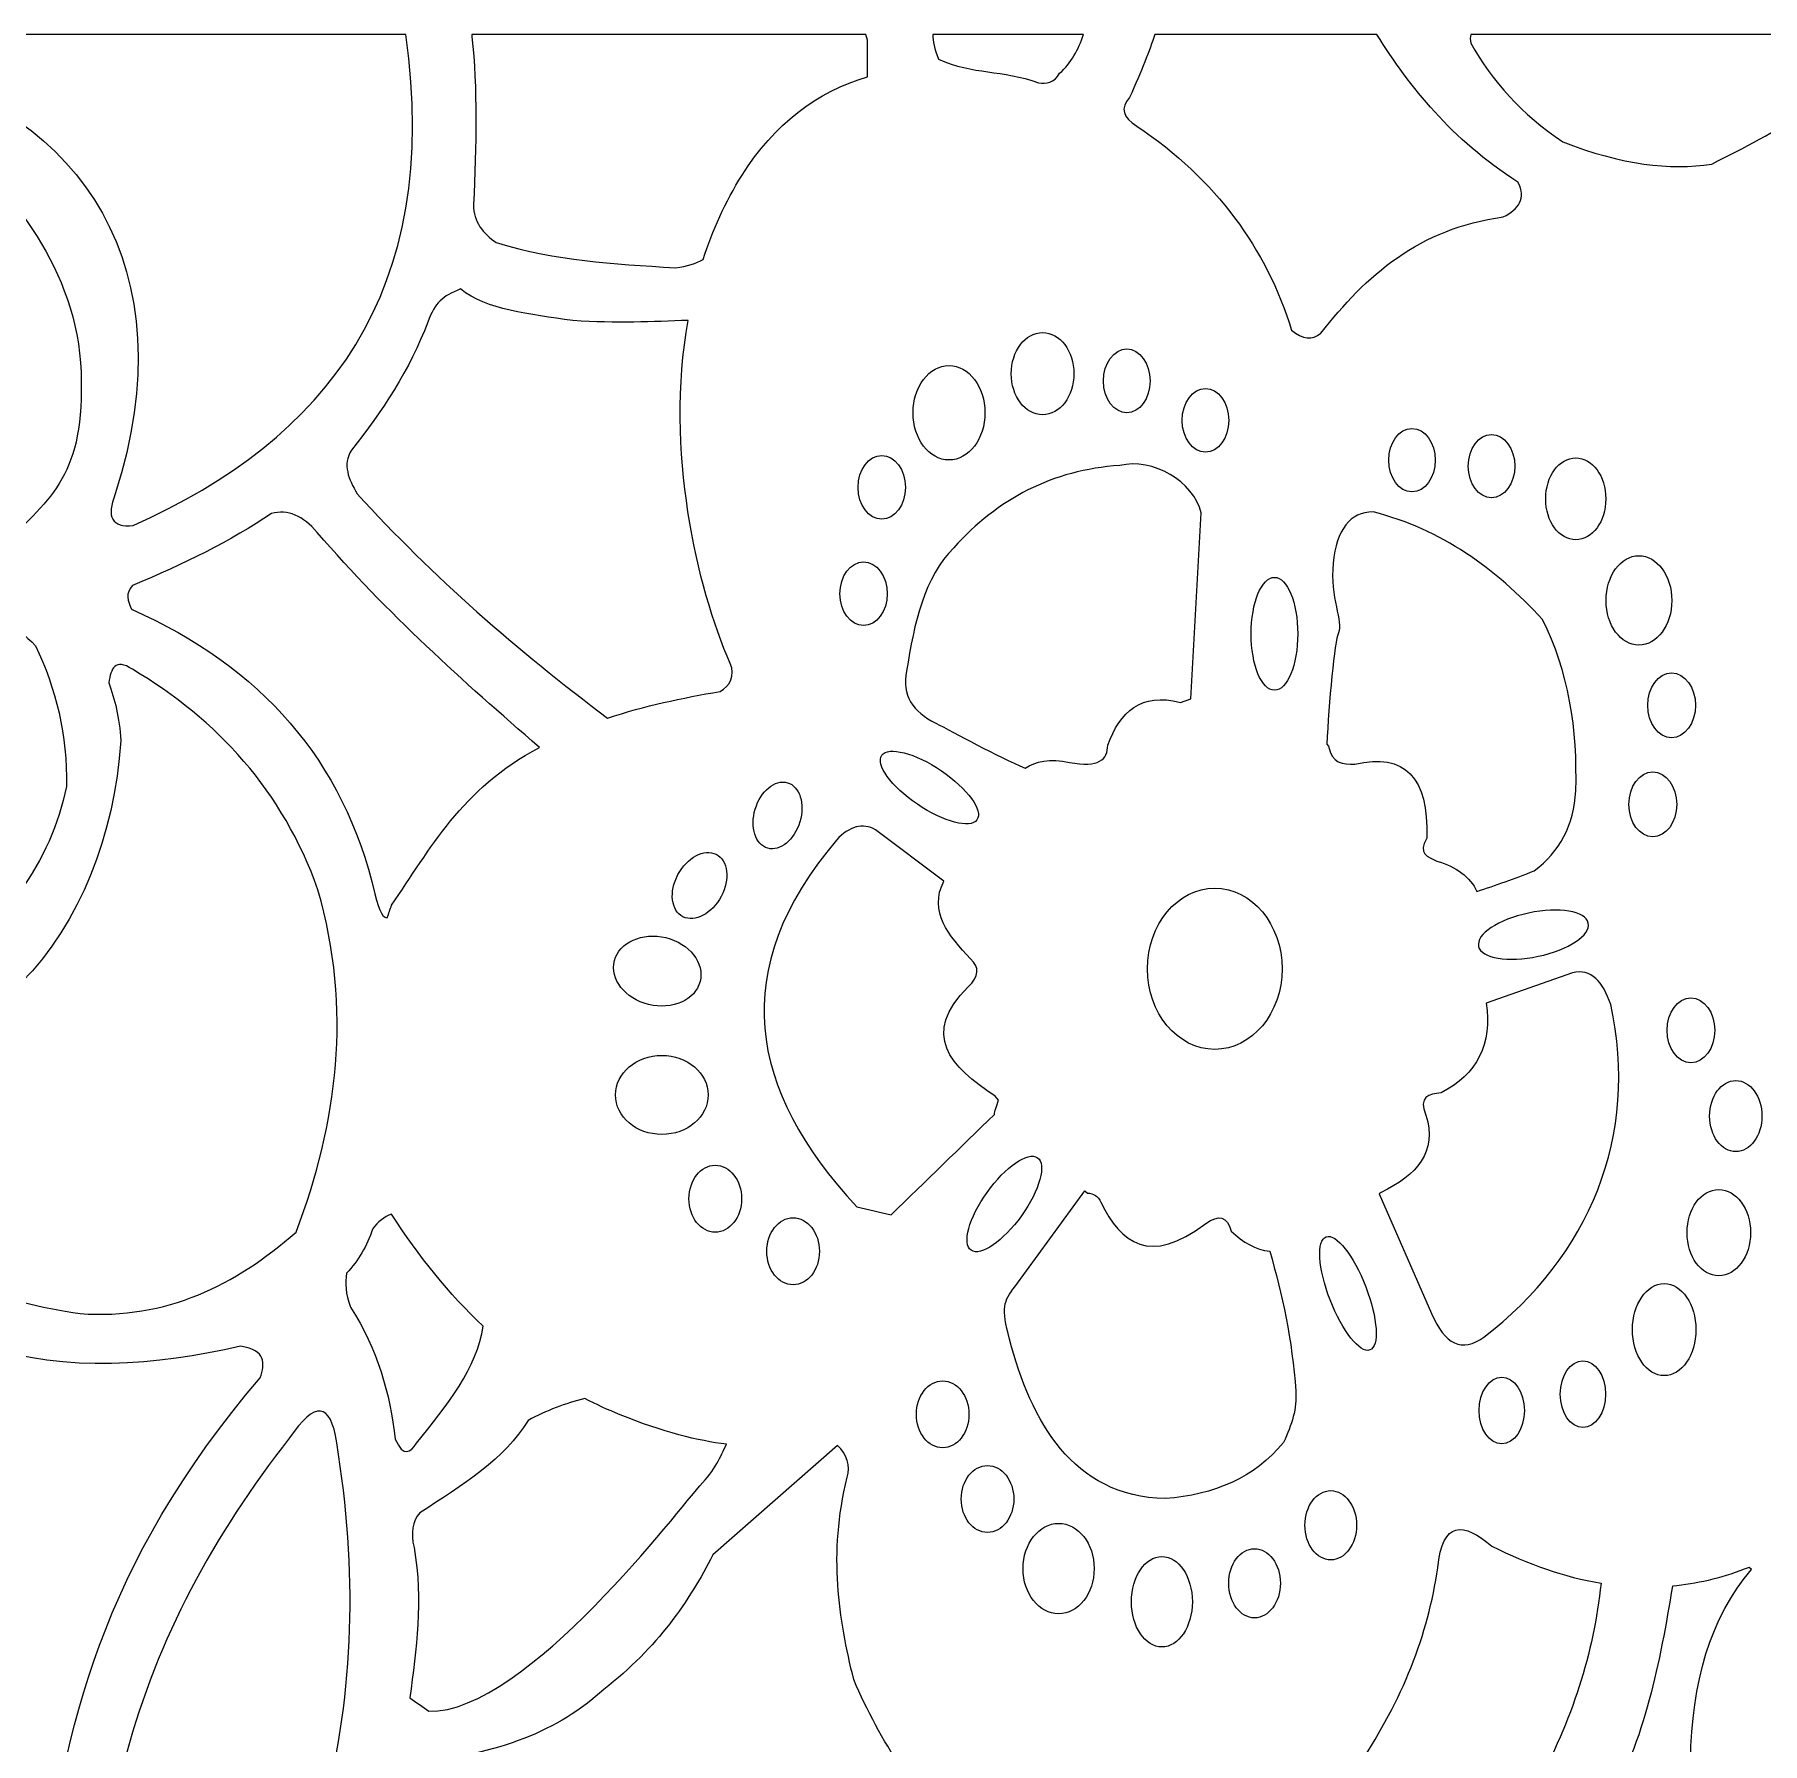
# Model space of a CAD drawing. Header units: millimetres. Extents: x -1201 to 1200, y -590 to 590.
# Drawn here: x 121 to 803, y -85 to 590 of the extents above; entities that cross this region are included whole.
import ezdxf

# ---------------------------------------------------------------- set-up
doc = ezdxf.new("R2010")
doc.units = ezdxf.units.MM
doc.header["$MEASUREMENT"] = 0
doc.layers.add('Layer 1', color=7, linetype='Continuous')

msp = doc.modelspace()

# ---------------------------------------------------------------- linework, layer by layer
at = {"layer": 'Layer 1', "color": 250, "lineweight": 20}
for points, knots in [([(58.4229, 589.9734), (58.4229, 589.9734), (267.3863, 589.9734), (267.3863, 589.9734), (281.7309, 487.9254), (236.2639, 430.4241), (159.7142, 396.0698), (151.3599, 395.2361), (149.0031, 399.3979), (152.6415, 408.5598), (181.0157, 497.7159), (139.864, 558.6995), (65.2044, 577.7869), (62.4205, 580.7016), (57.0638, 579.2443), (56.8478, 586.5309), (56.8478, 586.5309), (58.4229, 589.9734), (58.4229, 589.9734)], [0, 0, 0, 0, 0.16666667, 0.16666667, 0.16666667, 0.33333333, 0.33333333, 0.33333333, 0.5, 0.5, 0.5, 0.66666667, 0.66666667, 0.66666667, 0.83333333, 0.83333333, 0.83333333, 1, 1, 1, 1]), ([(293.3747, 589.9734), (293.3747, 589.9734), (449.0513, 589.9734), (449.0513, 589.9734), (449.0513, 589.9734), (449.668, 587.7803), (449.668, 587.7803), (449.668, 587.7803), (449.668, 573.3043), (449.668, 573.3043), (429.8897, 567.5157), (412.7168, 554.5851), (400.1366, 534.429), (393.5352, 523.8527), (388.5037, 512.6641), (384.7607, 501.1569), (381.9581, 499.5889), (378.4962, 498.3802), (373.8034, 497.856), (348.4804, 499.4963), (327.2139, 500.4882), (303.0844, 507.8493), (297.8344, 511.3853), (294.1913, 515.9651), (294.0822, 522.836), (295.2641, 546.2547), (295.6959, 568.9414), (293.439, 589.0275), (293.4126, 589.3464), (293.3911, 589.6617), (293.3747, 589.9734)], [0, 0, 0, 0, 0.1, 0.1, 0.1, 0.2, 0.2, 0.2, 0.3, 0.3, 0.3, 0.4, 0.4, 0.4, 0.5, 0.5, 0.5, 0.6, 0.6, 0.6, 0.7, 0.7, 0.7, 0.8, 0.8, 0.8, 0.9, 0.9, 0.9, 1, 1, 1, 1]), ([(475.409, 589.9734), (475.409, 589.9734), (534.9817, 589.9734), (534.9817, 589.9734), (532.8796, 584.1118), (530.1691, 578.6902), (525.5326, 574.6667), (523.2849, 570.8054), (520.2827, 570.6021), (517.1736, 570.9184), (502.8032, 576.1919), (491.4977, 574.0319), (477.7077, 580.2858), (476.1424, 584.2925), (475.4277, 587.4713), (475.409, 589.9734)], [0, 0, 0, 0, 0.2, 0.2, 0.2, 0.4, 0.4, 0.4, 0.6, 0.6, 0.6, 0.8, 0.8, 0.8, 1, 1, 1, 1]), ([(563.1267, 589.9734), (563.1267, 589.9734), (650.796, 589.9734), (650.796, 589.9734), (664.093, 569.0337), (679.8754, 548.798), (706.5135, 531.6702), (709.8895, 525.2129), (706.7781, 521.051), (700.7272, 517.9307), (667.5468, 513.5182), (646.4404, 494.7809), (628.7194, 472.0332), (625.2922, 469.1186), (621.4355, 469.5365), (617.1468, 473.2826), (607.1694, 505.373), (587.4795, 532.5627), (556.0707, 553.8373), (550.3935, 557.1676), (549.4322, 560.9114), (553.1775, 565.0778), (557.8354, 575.5703), (561.1522, 583.8684), (563.1267, 589.9734)], [0, 0, 0, 0, 0.125, 0.125, 0.125, 0.25, 0.25, 0.25, 0.375, 0.375, 0.375, 0.5, 0.5, 0.5, 0.625, 0.625, 0.625, 0.75, 0.75, 0.75, 0.875, 0.875, 0.875, 1, 1, 1, 1]), ([(687.8407, 589.9734), (687.8407, 589.9734), (852.3434, 589.9734), (852.3434, 589.9734), (852.8493, 587.6846), (851.6017, 585.1104), (848.5973, 582.2516), (832.1905, 565.3805), (808.8597, 551.5621), (783.0211, 538.8506), (766.6214, 536.302), (747.4446, 538.4868), (724.1927, 547.5923), (708.1039, 558.46), (696.2389, 571.5962), (687.8683, 586.6213), (687.6718, 587.8256), (687.6401, 588.9535), (687.8407, 589.9734)], [0, 0, 0, 0, 0.16666667, 0.16666667, 0.16666667, 0.33333333, 0.33333333, 0.33333333, 0.5, 0.5, 0.5, 0.66666667, 0.66666667, 0.66666667, 0.83333333, 0.83333333, 0.83333333, 1, 1, 1, 1]), ([(69.8507, 384.4586), (85.93, 381.9123), (99.4252, 382.2987), (108.281, 387.9517), (127.885, 407.778), (140.5304, 416.0045), (139.1396, 456.6445), (137.7487, 497.2843), (110.2129, 529.4967), (90.9222, 544.6935), (71.6316, 559.8902), (42.2731, 558.8464), (33.7028, 557.1811), (26.7394, 555.8278), (8.1801, 527.2576), (-0.9521, 501.2993), (4.0517, 497.1059), (8.0989, 490.6756), (11.6815, 483.1179), (10.451, 478.7979), (12.6475, 476.5588), (18.2713, 476.4052), (40.9055, 475.6235), (49.7984, 462.9775), (49.2923, 442.2158), (47.8991, 438.5172), (49.5036, 435.2388), (54.1149, 432.3806), (70.1339, 424.78), (73.9372, 410.2611), (69.384, 391.0109), (68.1951, 388.6589), (68.3507, 386.4786), (69.8507, 384.4586)], [0, 0, 0, 0, 0.09090909, 0.09090909, 0.09090909, 0.18181818, 0.18181818, 0.18181818, 0.27272727, 0.27272727, 0.27272727, 0.36363636, 0.36363636, 0.36363636, 0.45454545, 0.45454545, 0.45454545, 0.54545455, 0.54545455, 0.54545455, 0.63636364, 0.63636364, 0.63636364, 0.72727273, 0.72727273, 0.72727273, 0.81818182, 0.81818182, 0.81818182, 0.90909091, 0.90909091, 0.90909091, 1, 1, 1, 1]), ([(347.0246, 320.0363), (311.4317, 346.6543), (278.1258, 375.8255), (248.1149, 408.6501), (244.7805, 414.3732), (242.3146, 420.0963), (245.8649, 425.8239), (258.1875, 441.2262), (268.9055, 457.6657), (276.0803, 476.4052), (278.9733, 484.417), (281.7596, 486.4957), (288.9391, 489.5188), (299.3368, 481.1092), (316.0523, 479.5977), (333.2996, 477.0287), (350.9418, 475.8562), (364.7595, 476.534), (378.7957, 477.1146), (369.7402, 425.5979), (382.2716, 372.05), (395.4578, 341.609), (397.5638, 336.7468), (395.3556, 332.7928), (391.4479, 330.5718), (376.5364, 327.9419), (361.6783, 324.921), (347.0246, 320.0363)], [0, 0, 0, 0, 0.11111111, 0.11111111, 0.11111111, 0.22222222, 0.22222222, 0.22222222, 0.33333333, 0.33333333, 0.33333333, 0.44444444, 0.44444444, 0.44444444, 0.55555556, 0.55555556, 0.55555556, 0.66666667, 0.66666667, 0.66666667, 0.77777778, 0.77777778, 0.77777778, 0.88888889, 0.88888889, 0.88888889, 1, 1, 1, 1]), ([(531.1586, 456.0502), (531.1586, 465.0133), (525.6022, 472.2953), (518.7873, 472.2953), (511.9586, 472.2953), (506.4184, 465.0133), (506.4184, 456.0502), (506.4184, 447.0961), (511.9586, 439.8345), (518.7873, 439.8345), (525.6022, 439.8345), (531.1586, 447.0961), (531.1586, 456.0502)], [0, 0, 0, 0, 0.25, 0.25, 0.25, 0.5, 0.5, 0.5, 0.75, 0.75, 0.75, 1, 1, 1, 1]), ([(561.237, 453.1898), (561.237, 460.1488), (557.1062, 465.8018), (552.0397, 465.8018), (546.964, 465.8018), (542.845, 460.1488), (542.845, 453.1898), (542.845, 446.2376), (546.964, 440.6004), (552.0397, 440.6004), (557.1062, 440.6004), (561.237, 446.2376), (561.237, 453.1898)], [0, 0, 0, 0, 0.25, 0.25, 0.25, 0.5, 0.5, 0.5, 0.75, 0.75, 0.75, 1, 1, 1, 1]), ([(496.0649, 440.5914), (496.0649, 450.8874), (489.6819, 459.2495), (481.8547, 459.2495), (474.0112, 459.2495), (467.6492, 450.8874), (467.6492, 440.5914), (467.6492, 430.3065), (474.0112, 421.9671), (481.8547, 421.9671), (489.6819, 421.9671), (496.0649, 430.3065), (496.0649, 440.5914)], [0, 0, 0, 0, 0.25, 0.25, 0.25, 0.5, 0.5, 0.5, 0.75, 0.75, 0.75, 1, 1, 1, 1]), ([(592.3208, 437.6089), (592.3208, 444.5679), (588.19, 450.2209), (583.1235, 450.2209), (578.0478, 450.2209), (573.9286, 444.5679), (573.9286, 437.6089), (573.9286, 430.6567), (578.0478, 425.0195), (583.1235, 425.0195), (588.19, 425.0195), (592.3208, 430.6567), (592.3208, 437.6089)], [0, 0, 0, 0, 0.25, 0.25, 0.25, 0.5, 0.5, 0.5, 0.75, 0.75, 0.75, 1, 1, 1, 1]), ([(673.8717, 421.8948), (673.8717, 428.8062), (669.7409, 434.4141), (664.6745, 434.4141), (659.5987, 434.4141), (655.4797, 428.8062), (655.4797, 421.8948), (655.4797, 414.99), (659.5987, 409.3867), (664.6745, 409.3867), (669.7409, 409.3867), (673.8717, 414.99), (673.8717, 421.8948)], [0, 0, 0, 0, 0.25, 0.25, 0.25, 0.5, 0.5, 0.5, 0.75, 0.75, 0.75, 1, 1, 1, 1]), ([(705.2805, 419.5404), (705.2805, 426.452), (701.1498, 432.0598), (696.0833, 432.0598), (691.0076, 432.0598), (686.8884, 426.452), (686.8884, 419.5404), (686.8884, 412.6357), (691.0076, 407.0324), (696.0833, 407.0324), (701.1498, 407.0324), (705.2805, 412.6357), (705.2805, 419.5404)], [0, 0, 0, 0, 0.25, 0.25, 0.25, 0.5, 0.5, 0.5, 0.75, 0.75, 0.75, 1, 1, 1, 1]), ([(464.6469, 411.1671), (464.6469, 418.1238), (460.4488, 423.7656), (455.3057, 423.7656), (450.1533, 423.7656), (445.9645, 418.1238), (445.9645, 411.1671), (445.9645, 404.2217), (450.1533, 398.5935), (455.3057, 398.5935), (460.4488, 398.5935), (464.6469, 404.2217), (464.6469, 411.1671)], [0, 0, 0, 0, 0.25, 0.25, 0.25, 0.5, 0.5, 0.5, 0.75, 0.75, 0.75, 1, 1, 1, 1]), ([(511.94, 300.2868), (500.9039, 304.7717), (483.8586, 314.4284), (476.6698, 318.0118), (467.5934, 322.5374), (463.0401, 329.0942), (465.0972, 338.6199), (468.0903, 357.6757), (472.156, 375.7916), (483.7424, 387.3281), (501.0385, 406.6212), (522.5977, 417.9883), (549.3208, 419.8003), (562.3027, 422.9069), (578.4611, 413.5666), (581.4657, 401.0653), (581.4657, 401.0653), (577.3744, 327.6731), (577.3744, 327.6731), (577.3744, 327.6731), (573.2623, 326.2067), (573.2623, 326.2067), (557.6566, 330.3188), (549.4137, 322.5329), (544.5191, 309.3266), (544.5725, 303.642), (541.0082, 300.3952), (529.4799, 302.51), (521.6039, 304.1594), (516.1125, 302.998), (511.94, 300.2868)], [0, 0, 0, 0, 0.1, 0.1, 0.1, 0.2, 0.2, 0.2, 0.3, 0.3, 0.3, 0.4, 0.4, 0.4, 0.5, 0.5, 0.5, 0.6, 0.6, 0.6, 0.7, 0.7, 0.7, 0.8, 0.8, 0.8, 0.9, 0.9, 0.9, 1, 1, 1, 1]), ([(741.2078, 406.6234), (741.2078, 415.5504), (735.8905, 422.7918), (729.3334, 422.7918), (722.7786, 422.7918), (717.4613, 415.5504), (717.4613, 406.6234), (717.4613, 397.6988), (722.7786, 390.4642), (729.3334, 390.4642), (735.8905, 390.4642), (741.2078, 397.6988), (741.2078, 406.6234)], [0, 0, 0, 0, 0.25, 0.25, 0.25, 0.5, 0.5, 0.5, 0.75, 0.75, 0.75, 1, 1, 1, 1]), ([(260.0891, 241.2666), (258.5728, 241.009), (256.9614, 243.16), (255.1875, 250.6635), (242.7094, 303.4681), (210.402, 340.1269), (159.071, 363.0667), (157.5664, 366.1868), (156.6004, 369.3071), (159.3914, 372.4319), (179.7269, 380.7306), (198.3186, 390.0462), (214.3609, 400.8461), (220.7903, 402.5113), (226.7925, 400.0101), (232.3629, 393.3517), (260.1263, 361.1959), (289.9979, 334.5349), (320.111, 308.4906), (289.0994, 291.8502), (277.1135, 268.4179), (261.7701, 246.174), (261.1758, 244.5359), (260.6207, 242.9047), (260.0891, 241.2666)], [0, 0, 0, 0, 0.125, 0.125, 0.125, 0.25, 0.25, 0.25, 0.375, 0.375, 0.375, 0.5, 0.5, 0.5, 0.625, 0.625, 0.625, 0.75, 0.75, 0.75, 0.875, 0.875, 0.875, 1, 1, 1, 1]), ([(631.0367, 309.7333), (631.768, 325.495), (634.1644, 350.8184), (635.6109, 353.7308), (637.7052, 357.9491), (632.1512, 367.7504), (633.542, 381.1758), (634.9329, 394.6012), (640.1804, 401.3658), (649.294, 401.4697), (676.2633, 394.5966), (697.7482, 379.1943), (716.1564, 359.0065), (726.4681, 338.6334), (730.1647, 315.7863), (729.3357, 291.2537), (728.5834, 277.8306), (723.1176, 267.3198), (712.9428, 259.7191), (705.2572, 256.6577), (697.7366, 254.039), (690.2832, 251.583), (687.6176, 257.288), (682.37, 261.2758), (674.5311, 263.5557), (670.9182, 265.2027), (666.8501, 266.5788), (670.5211, 272.6452), (671.299, 296.665), (661.8324, 306.403), (642.1123, 301.8593), (637.3105, 301.6311), (632.9638, 302.275), (631.7518, 309.0013), (631.7518, 309.0013), (631.0367, 309.7333), (631.0367, 309.7333)], [0, 0, 0, 0, 0.08333333, 0.08333333, 0.08333333, 0.16666667, 0.16666667, 0.16666667, 0.25, 0.25, 0.25, 0.33333333, 0.33333333, 0.33333333, 0.41666667, 0.41666667, 0.41666667, 0.5, 0.5, 0.5, 0.58333333, 0.58333333, 0.58333333, 0.66666667, 0.66666667, 0.66666667, 0.75, 0.75, 0.75, 0.83333333, 0.83333333, 0.83333333, 0.91666667, 0.91666667, 0.91666667, 1, 1, 1, 1]), ([(767.2669, 366.5009), (767.2669, 376.2525), (761.4504, 384.1627), (754.278, 384.1627), (747.1079, 384.1627), (741.2914, 376.2525), (741.2914, 366.5009), (741.2914, 356.7516), (747.1079, 348.8504), (754.278, 348.8504), (761.4504, 348.8504), (767.2669, 356.7516), (767.2669, 366.5009)], [0, 0, 0, 0, 0.25, 0.25, 0.25, 0.5, 0.5, 0.5, 0.75, 0.75, 0.75, 1, 1, 1, 1]), ([(457.4628, 369.1308), (457.4628, 376.0876), (453.2647, 381.7293), (448.1216, 381.7293), (442.9693, 381.7293), (438.7804, 376.0876), (438.7804, 369.1308), (438.7804, 362.1855), (442.9693, 356.5573), (448.1216, 356.5573), (453.2647, 356.5573), (457.4628, 362.1855), (457.4628, 369.1308)], [0, 0, 0, 0, 0.25, 0.25, 0.25, 0.5, 0.5, 0.5, 0.75, 0.75, 0.75, 1, 1, 1, 1]), ([(619.5617, 353.3173), (619.5617, 365.6243), (615.431, 375.6109), (610.3645, 375.6109), (605.2887, 375.6109), (601.1696, 365.6243), (601.1696, 353.3173), (601.1696, 341.0216), (605.2887, 331.044), (610.3645, 331.044), (615.431, 331.044), (619.5617, 341.0216), (619.5617, 353.3173)], [0, 0, 0, 0, 0.25, 0.25, 0.25, 0.5, 0.5, 0.5, 0.75, 0.75, 0.75, 1, 1, 1, 1]), ([(-20.4912, 259.4639), (-21.745, 245.6498), (-16.5044, 230.8643), (0.2716, 214.3526), (26.8414, 198.3243), (53.416, 198.9502), (79.9929, 216.2256), (108.223, 237.9249), (127.4022, 263.0088), (133.3532, 293.0341), (133.8339, 313.3258), (129.2248, 331.6428), (121.1375, 348.6109), (113.315, 356.8307), (104.3129, 361.6161), (94.7789, 364.8471), (86.8403, 366.3247), (78.9039, 366.1372), (70.9652, 365.2808), (70.9652, 365.2808), (70.9908, 364.4697), (70.9908, 364.4697), (72.0055, 347.7139), (65.9499, 336.5751), (52.8286, 331.0621), (47.8736, 329.6568), (46.1577, 325.9604), (45.9185, 321.2269), (45.3171, 298.4115), (34.6223, 287.5799), (14.7372, 287.6635), (10.8759, 287.1936), (8.0895, 284.8483), (6.3783, 280.6367), (1.7739, 269.8074), (-6.8127, 262.8485), (-18.6962, 259.0933), (-18.6962, 259.0933), (-20.4912, 259.4639), (-20.4912, 259.4639)], [0, 0, 0, 0, 0.07692308, 0.07692308, 0.07692308, 0.15384615, 0.15384615, 0.15384615, 0.23076923, 0.23076923, 0.23076923, 0.30769231, 0.30769231, 0.30769231, 0.38461538, 0.38461538, 0.38461538, 0.46153846, 0.46153846, 0.46153846, 0.53846154, 0.53846154, 0.53846154, 0.61538462, 0.61538462, 0.61538462, 0.69230769, 0.69230769, 0.69230769, 0.76923077, 0.76923077, 0.76923077, 0.84615385, 0.84615385, 0.84615385, 0.92307692, 0.92307692, 0.92307692, 1, 1, 1, 1]), ([(9.2714, 171.6701), (7.9688, 178.968), (7.9595, 184.9103), (16.9872, 181.3494), (101.9165, 175.9223), (149.2678, 235.0713), (154.8915, 311.2359), (154.2042, 320.1741), (152.4651, 327.5782), (150.0689, 334.0288), (150.914, 339.5597), (152.5139, 343.8323), (159.3914, 339.336), (193.0618, 319.2748), (218.7261, 291.4299), (232.6856, 252.2247), (246.1992, 204.8789), (240.492, 160.2081), (224.0062, 117.0287), (200.1065, 96.1088), (172.9979, 82.4756), (138.8191, 84.8705), (106.9923, 89.4526), (81.277, 99.9633), (59.741, 114.532), (36.1641, 133.581), (20.8416, 152.6279), (9.2714, 171.6701)], [0, 0, 0, 0, 0.11111111, 0.11111111, 0.11111111, 0.22222222, 0.22222222, 0.22222222, 0.33333333, 0.33333333, 0.33333333, 0.44444444, 0.44444444, 0.44444444, 0.55555556, 0.55555556, 0.55555556, 0.66666667, 0.66666667, 0.66666667, 0.77777778, 0.77777778, 0.77777778, 0.88888889, 0.88888889, 0.88888889, 1, 1, 1, 1]), ([(776.6243, 325.0837), (776.6243, 332.1647), (772.4006, 337.9081), (767.1925, 337.9081), (761.9868, 337.9081), (757.7632, 332.1647), (757.7632, 325.0837), (757.7632, 318.0051), (761.9868, 312.2662), (767.1925, 312.2662), (772.4006, 312.2662), (776.6243, 318.0051), (776.6243, 325.0837)], [0, 0, 0, 0, 0.25, 0.25, 0.25, 0.5, 0.5, 0.5, 0.75, 0.75, 0.75, 1, 1, 1, 1]), ([(478.8594, 299.2136), (468.4711, 306.2584), (457.9341, 308.9968), (455.3289, 305.3614), (452.7121, 301.7079), (459.0184, 293.0431), (469.379, 285.9961), (479.7464, 278.9738), (490.2647, 276.2173), (492.8885, 279.8708), (495.51, 283.5062), (489.2036, 292.1755), (478.8594, 299.2136)], [0, 0, 0, 0, 0.25, 0.25, 0.25, 0.5, 0.5, 0.5, 0.75, 0.75, 0.75, 1, 1, 1, 1]), ([(422.9774, 279.0777), (425.1252, 286.2198), (422.9171, 293.129), (418.0456, 294.5208), (413.1766, 295.9103), (407.4831, 291.2423), (405.3354, 284.1004), (403.1899, 276.9652), (405.4004, 270.0514), (410.2694, 268.6619), (415.1362, 267.2769), (420.8297, 271.938), (422.9774, 279.0777)], [0, 0, 0, 0, 0.25, 0.25, 0.25, 0.5, 0.5, 0.5, 0.75, 0.75, 0.75, 1, 1, 1, 1]), ([(769.1872, 285.9531), (769.1872, 293.0341), (764.9635, 298.7775), (759.7554, 298.7775), (754.5497, 298.7775), (750.326, 293.0341), (750.326, 285.9531), (750.326, 278.8744), (754.5497, 273.1355), (759.7554, 273.1355), (764.9635, 273.1355), (769.1872, 278.8744), (769.1872, 285.9531)], [0, 0, 0, 0, 0.25, 0.25, 0.25, 0.5, 0.5, 0.5, 0.75, 0.75, 0.75, 1, 1, 1, 1]), ([(501.3427, 169.2074), (500.6554, 166.826), (499.852, 164.5937), (499.8148, 163.5521), (486.2083, 150.3346), (472.5995, 137.1171), (458.9906, 123.8995), (454.4907, 124.9411), (449.9908, 125.9804), (445.4885, 127.0197), (402.4353, 173.2472), (394.2249, 220.8212), (437.4524, 271.8951), (442.6001, 277.408), (447.7432, 278.7592), (452.8839, 275.953), (452.8839, 275.953), (479.8184, 255.6974), (479.8184, 255.6974), (473.7117, 243.5215), (481.7363, 234.1675), (490.3762, 224.9288), (494.0542, 221.6798), (493.7198, 218.0038), (489.3731, 213.8916), (470.6212, 195.2674), (482.1983, 182.3977), (500.0679, 170.719), (500.0679, 170.719), (501.3427, 169.2074), (501.3427, 169.2074)], [0, 0, 0, 0, 0.1, 0.1, 0.1, 0.2, 0.2, 0.2, 0.3, 0.3, 0.3, 0.4, 0.4, 0.4, 0.5, 0.5, 0.5, 0.6, 0.6, 0.6, 0.7, 0.7, 0.7, 0.8, 0.8, 0.8, 0.9, 0.9, 0.9, 1, 1, 1, 1]), ([(391.8959, 249.6241), (395.5205, 256.4362), (394.6219, 263.8697), (389.9085, 266.2488), (385.188, 268.6212), (378.4404, 265.0219), (374.8181, 258.2098), (371.1959, 251.4068), (372.0945, 243.9643), (376.8173, 241.5897), (381.5286, 239.2218), (388.2807, 242.8188), (391.8959, 249.6241)], [0, 0, 0, 0, 0.25, 0.25, 0.25, 0.5, 0.5, 0.5, 0.75, 0.75, 0.75, 1, 1, 1, 1]), ([(613.3691, 221.0314), (613.3691, 238.5982), (601.4714, 252.8438), (586.8014, 252.8438), (572.1269, 252.8438), (560.2292, 238.5982), (560.2292, 221.0314), (560.2292, 203.4668), (572.1269, 189.2212), (586.8014, 189.2212), (601.4714, 189.2212), (613.3691, 203.4668), (613.3691, 221.0314)], [0, 0, 0, 0, 0.25, 0.25, 0.25, 0.5, 0.5, 0.5, 0.75, 0.75, 0.75, 1, 1, 1, 1]), ([(690.9564, 229.9063), (689.8976, 234.6262), (698.7513, 240.5097), (710.7138, 243.0402), (722.6834, 245.5798), (733.2436, 243.8084), (734.3, 239.0908), (735.3496, 234.3754), (726.5076, 228.4941), (714.5358, 225.9592), (702.5684, 223.4196), (692.0037, 225.1909), (690.9564, 229.9063)], [0, 0, 0, 0, 0.25, 0.25, 0.25, 0.5, 0.5, 0.5, 0.75, 0.75, 0.75, 1, 1, 1, 1]), ([(383.5532, 216.0132), (385.4294, 223.302), (379.3807, 231.0608), (370.0489, 233.3316), (360.7217, 235.6023), (351.629, 231.5353), (349.7575, 224.2465), (347.8838, 216.9576), (353.9301, 209.1988), (363.2595, 206.9282), (372.5914, 204.6574), (381.6794, 208.7244), (383.5532, 216.0132)], [0, 0, 0, 0, 0.25, 0.25, 0.25, 0.5, 0.5, 0.5, 0.75, 0.75, 0.75, 1, 1, 1, 1]), ([(693.0114, 75.5031), (684.4411, 69.4682), (677.5868, 72.5907), (672.439, 84.8705), (672.439, 84.8705), (651.6693, 132.1418), (651.6693, 132.1418), (651.6693, 132.1418), (652.4727, 132.7383), (652.4727, 132.7383), (666.5669, 139.503), (674.8121, 148.6988), (670.1867, 163.2516), (667.1543, 170.5201), (671.1736, 171.6972), (676.2029, 172.0158), (690.1995, 179.3227), (696.6058, 191.5529), (693.968, 207.4749), (693.968, 207.4749), (728.0517, 219.4408), (728.0517, 219.4408), (735.4959, 221.368), (739.9957, 215.8483), (743.1582, 206.9507), (754.5542, 155.0884), (734.7226, 107.5007), (693.0114, 75.5031)], [0, 0, 0, 0, 0.11111111, 0.11111111, 0.11111111, 0.22222222, 0.22222222, 0.22222222, 0.33333333, 0.33333333, 0.33333333, 0.44444444, 0.44444444, 0.44444444, 0.55555556, 0.55555556, 0.55555556, 0.66666667, 0.66666667, 0.66666667, 0.77777778, 0.77777778, 0.77777778, 0.88888889, 0.88888889, 0.88888889, 1, 1, 1, 1]), ([(784.2378, 196.7405), (784.2378, 203.8214), (780.0143, 209.5649), (774.8062, 209.5649), (769.6003, 209.5649), (765.3768, 203.8214), (765.3768, 196.7405), (765.3768, 189.6618), (769.6003, 183.9229), (774.8062, 183.9229), (780.0143, 183.9229), (784.2378, 189.6618), (784.2378, 196.7405)], [0, 0, 0, 0, 0.25, 0.25, 0.25, 0.5, 0.5, 0.5, 0.75, 0.75, 0.75, 1, 1, 1, 1]), ([(386.7692, 171.2227), (386.7692, 179.8424), (378.5751, 186.8285), (368.4677, 186.8285), (358.3649, 186.8285), (350.1709, 179.8424), (350.1709, 171.2227), (350.1709, 162.6054), (358.3649, 155.6193), (368.4677, 155.6193), (378.5751, 155.6193), (386.7692, 162.6054), (386.7692, 171.2227)], [0, 0, 0, 0, 0.25, 0.25, 0.25, 0.5, 0.5, 0.5, 0.75, 0.75, 0.75, 1, 1, 1, 1]), ([(802.8621, 162.8607), (802.8621, 170.615), (798.2368, 176.9029), (792.5364, 176.9029), (786.8339, 176.9029), (782.2085, 170.615), (782.2085, 162.8607), (782.2085, 155.1086), (786.8339, 148.8253), (792.5364, 148.8253), (798.2368, 148.8253), (802.8621, 155.1086), (802.8621, 162.8607)], [0, 0, 0, 0, 0.25, 0.25, 0.25, 0.5, 0.5, 0.5, 0.75, 0.75, 0.75, 1, 1, 1, 1]), ([(124.3534, -145.338), (121.4116, -151.6893), (117.8776, -150.0217), (114.0673, -144.7122), (78.6113, -72.4067), (33.8445, -6.1338), (-42.8049, 39.5039), (-45.7026, 43.8442), (-50.4255, 47.7372), (-46.0185, 53.8647), (-29.0869, 85.0875), (-19.8688, 117.9731), (-18.3735, 152.5307), (-14.7373, 158.3758), (-10.6624, 162.5511), (-3.5875, 155.0274), (66.0403, 60.2159), (134.2379, 56.628), (202.1451, 71.9739), (212.2409, 70.4171), (211.8022, 65.2115), (209.861, 59.4861), (146.9272, -14.0168), (132.1969, -80.2016), (124.3534, -145.338)], [0, 0, 0, 0, 0.125, 0.125, 0.125, 0.25, 0.25, 0.25, 0.375, 0.375, 0.375, 0.5, 0.5, 0.5, 0.625, 0.625, 0.625, 0.75, 0.75, 0.75, 0.875, 0.875, 0.875, 1, 1, 1, 1]), ([(399.9415, 130.2416), (399.9415, 137.544), (395.2883, 143.4682), (389.5531, 143.4682), (383.8157, 143.4682), (379.1625, 137.544), (379.1625, 130.2416), (379.1625, 122.937), (383.8157, 117.0128), (389.5531, 117.0128), (395.2883, 117.0128), (399.9415, 122.937), (399.9415, 130.2416)], [0, 0, 0, 0, 0.25, 0.25, 0.25, 0.5, 0.5, 0.5, 0.75, 0.75, 0.75, 1, 1, 1, 1]), ([(510.4795, 123.538), (517.7031, 133.6601), (520.5103, 143.9178), (516.7696, 146.4484), (513.008, 148.9925), (504.1081, 142.8378), (496.8823, 132.7429), (489.6819, 122.6523), (486.8678, 112.4082), (490.6316, 109.8663), (494.3653, 107.3132), (503.2606, 113.4655), (510.4795, 123.538)], [0, 0, 0, 0, 0.25, 0.25, 0.25, 0.5, 0.5, 0.5, 0.75, 0.75, 0.75, 1, 1, 1, 1]), ([(535.424, 133.4116), (535.424, 133.4116), (507.8535, 95.4852), (507.8535, 95.4852), (503.3813, 89.8276), (502.4991, 87.2926), (505.7613, 74.7235), (514.3572, 42.3734), (530.3668, 12.7074), (567.3227, 11.8082), (586.4741, 13.3468), (602.4885, 19.9578), (613.9333, 33.9774), (617.2281, 40.9409), (619.3156, 47.5135), (618.756, 54.2714), (617.4347, 74.4592), (613.4156, 92.5955), (608.4976, 109.5365), (602.9622, 110.0087), (597.9769, 112.9843), (593.3168, 117.4828), (591.7541, 123.2172), (588.4082, 124.1933), (583.2884, 120.4043), (560.9909, 103.6665), (549.8572, 112.6545), (541.8465, 128.8431), (540.7064, 131.2832), (538.9232, 132.474), (536.4991, 132.4152), (536.4991, 132.4152), (535.424, 133.4116), (535.424, 133.4116)], [0, 0, 0, 0, 0.09090909, 0.09090909, 0.09090909, 0.18181818, 0.18181818, 0.18181818, 0.27272727, 0.27272727, 0.27272727, 0.36363636, 0.36363636, 0.36363636, 0.45454545, 0.45454545, 0.45454545, 0.54545455, 0.54545455, 0.54545455, 0.63636364, 0.63636364, 0.63636364, 0.72727273, 0.72727273, 0.72727273, 0.81818182, 0.81818182, 0.81818182, 0.90909091, 0.90909091, 0.90909091, 1, 1, 1, 1]), ([(798.3482, 116.848), (798.3482, 126.2584), (792.7362, 133.8928), (785.8145, 133.8928), (778.8882, 133.8928), (773.276, 126.2584), (773.276, 116.848), (773.276, 107.442), (778.8882, 99.8097), (785.8145, 99.8097), (792.7362, 99.8097), (798.3482, 107.442), (798.3482, 116.848)], [0, 0, 0, 0, 0.25, 0.25, 0.25, 0.5, 0.5, 0.5, 0.75, 0.75, 0.75, 1, 1, 1, 1]), ([(271.5803, 33.6634), (269.1191, 30.1048), (266.5463, 27.9131), (263.2237, 35.2246), (261.0829, 53.3315), (256.2649, 70.921), (245.5421, 87.3672), (243.5638, 92.7762), (243.3503, 97.042), (243.9354, 100.7926), (248.6512, 105.7881), (252.0831, 111.6151), (254.2215, 118.2781), (256.3229, 121.1769), (258.8979, 123.007), (261.7516, 124.1955), (261.7516, 124.1955), (261.7701, 124.1187), (261.7701, 124.1187), (272.4789, 107.4646), (284.4415, 92.5955), (297.9296, 79.9111), (295.6843, 63.5372), (283.543, 48.6161), (271.5803, 33.6634)], [0, 0, 0, 0, 0.125, 0.125, 0.125, 0.25, 0.25, 0.25, 0.375, 0.375, 0.375, 0.5, 0.5, 0.5, 0.625, 0.625, 0.625, 0.75, 0.75, 0.75, 0.875, 0.875, 0.875, 1, 1, 1, 1]), ([(430.6909, 109.4665), (430.6909, 116.7689), (426.0377, 122.693), (420.3025, 122.693), (414.565, 122.693), (409.9118, 116.7689), (409.9118, 109.4665), (409.9118, 102.1618), (414.565, 96.2376), (420.3025, 96.2376), (426.0377, 96.2376), (430.6909, 102.1618), (430.6909, 109.4665)], [0, 0, 0, 0, 0.25, 0.25, 0.25, 0.5, 0.5, 0.5, 0.75, 0.75, 0.75, 1, 1, 1, 1]), ([(646.4543, 95.4332), (641.6873, 107.7831), (634.6635, 116.6445), (630.7836, 115.2301), (626.8874, 113.8135), (627.5723, 102.634), (632.3439, 90.2796), (637.097, 77.9522), (644.1277, 69.075), (648.017, 70.5007), (651.9015, 71.9173), (651.2073, 83.0924), (646.4543, 95.4332)], [0, 0, 0, 0, 0.25, 0.25, 0.25, 0.5, 0.5, 0.5, 0.75, 0.75, 0.75, 1, 1, 1, 1]), ([(776.7915, 78.5442), (776.7915, 88.5827), (771.1793, 96.7256), (764.2576, 96.7256), (757.3313, 96.7256), (751.7191, 88.5827), (751.7191, 78.5442), (751.7191, 68.5102), (757.3313, 60.3695), (764.2576, 60.3695), (771.1793, 60.3695), (776.7915, 68.5102), (776.7915, 78.5442)], [0, 0, 0, 0, 0.25, 0.25, 0.25, 0.5, 0.5, 0.5, 0.75, 0.75, 0.75, 1, 1, 1, 1]), ([(741.1242, 53.0671), (741.1242, 60.3266), (737.1212, 66.2147), (732.1848, 66.2147), (727.246, 66.2147), (723.243, 60.3266), (723.243, 53.0671), (723.243, 45.8076), (727.246, 39.9197), (732.1848, 39.9197), (737.1212, 39.9197), (741.1242, 45.8076), (741.1242, 53.0671)], [0, 0, 0, 0, 0.25, 0.25, 0.25, 0.5, 0.5, 0.5, 0.75, 0.75, 0.75, 1, 1, 1, 1]), ([(489.7354, 45.0937), (489.7354, 52.3961), (485.0822, 58.3202), (479.347, 58.3202), (473.6095, 58.3202), (468.9563, 52.3961), (468.9563, 45.0937), (468.9563, 37.7891), (473.6095, 31.8649), (479.347, 31.8649), (485.0822, 31.8649), (489.7354, 37.7891), (489.7354, 45.0937)], [0, 0, 0, 0, 0.25, 0.25, 0.25, 0.5, 0.5, 0.5, 0.75, 0.75, 0.75, 1, 1, 1, 1]), ([(709.0397, 46.5736), (709.0397, 53.833), (705.0367, 59.7211), (700.1003, 59.7211), (695.1614, 59.7211), (691.1585, 53.833), (691.1585, 46.5736), (691.1585, 39.3141), (695.1614, 33.4261), (700.1003, 33.4261), (705.0367, 33.4261), (709.0397, 39.3141), (709.0397, 46.5736)], [0, 0, 0, 0, 0.25, 0.25, 0.25, 0.5, 0.5, 0.5, 0.75, 0.75, 0.75, 1, 1, 1, 1]), ([(167.4277, -239.0062), (161.7691, -244.1847), (154.7453, -255.5745), (154.5711, -235.8837), (132.4941, -129.1788), (161.2118, -40.9783), (221.4335, 35.7556), (231.5038, 50.5321), (237.7173, 49.9085), (240.0787, 33.8825), (256.5528, -66.7627), (234.9588, -158.3499), (167.4277, -239.0062)], [0, 0, 0, 0, 0.25, 0.25, 0.25, 0.5, 0.5, 0.5, 0.75, 0.75, 0.75, 1, 1, 1, 1]), ([(276.403, -72.1808), (273.9395, -70.4116), (271.4758, -68.6425), (269.0099, -66.8734), (271.3783, -47.6074), (274.42, -28.5336), (270.6167, -7.5504), (269.2259, -1.7212), (269.9759, 2.8564), (272.8667, 6.189), (289.5753, 17.0386), (306.7762, 27.6195), (315.6204, 42.7191), (322.9392, 46.655), (330.432, 49.3708), (338.041, 51.3319), (342.5595, 49.0003), (347.2174, 46.8583), (352.0098, 44.9152), (368.9809, 38.0308), (382.8892, 34.5965), (394.0137, 33.3064), (391.6011, 28.3493), (389.6019, 23.3266), (383.4465, 16.8037), (376.764, 9.7204), (314.8588, -73.0778), (276.403, -72.1808)], [0, 0, 0, 0, 0.11111111, 0.11111111, 0.11111111, 0.22222222, 0.22222222, 0.22222222, 0.33333333, 0.33333333, 0.33333333, 0.44444444, 0.44444444, 0.44444444, 0.55555556, 0.55555556, 0.55555556, 0.66666667, 0.66666667, 0.66666667, 0.77777778, 0.77777778, 0.77777778, 0.88888889, 0.88888889, 0.88888889, 1, 1, 1, 1]), ([(251.008, -175.9349), (243.5081, -177.8102), (240.9378, -175.1079), (243.2922, -167.8191), (251.895, -145.1844), (259.5527, -122.1882), (263.8668, -97.8792), (265.4434, -94.3659), (268.4991, -92.8588), (272.2235, -92.2578), (303.5093, -89.3455), (327.9407, -79.7723), (345.5153, -63.534), (367.0049, -46.8325), (379.1114, -28.8272), (388.5919, -10.4538), (388.5919, -10.4538), (437.8146, 32.7732), (437.8146, 32.7732), (441.4113, 29.4563), (443.3129, 24.628), (441.5807, 20.2448), (434.2434, -10.4944), (438.2604, -35.549), (444.2533, -59.6094), (449.5334, -72.1446), (455.8188, -83.4959), (462.715, -94.1309), (462.715, -94.1309), (448.3817, -94.1309), (448.3817, -94.1309), (395.3371, -96.876), (343.0425, -106.5508), (293.439, -140.9661), (279.2939, -152.6223), (265.1508, -164.2787), (251.008, -175.9349)], [0, 0, 0, 0, 0.08333333, 0.08333333, 0.08333333, 0.16666667, 0.16666667, 0.16666667, 0.25, 0.25, 0.25, 0.33333333, 0.33333333, 0.33333333, 0.41666667, 0.41666667, 0.41666667, 0.5, 0.5, 0.5, 0.58333333, 0.58333333, 0.58333333, 0.66666667, 0.66666667, 0.66666667, 0.75, 0.75, 0.75, 0.83333333, 0.83333333, 0.83333333, 0.91666667, 0.91666667, 0.91666667, 1, 1, 1, 1]), ([(507.4494, 11.659), (507.4494, 18.9614), (502.7962, 24.8856), (497.061, 24.8856), (491.3235, 24.8856), (486.6703, 18.9614), (486.6703, 11.659), (486.6703, 4.3543), (491.3235, -1.5698), (497.061, -1.5698), (502.7962, -1.5698), (507.4494, 4.3543), (507.4494, 11.659)], [0, 0, 0, 0, 0.25, 0.25, 0.25, 0.5, 0.5, 0.5, 0.75, 0.75, 0.75, 1, 1, 1, 1]), ([(642.7857, 1.2861), (642.7857, 8.8302), (638.2138, 14.9532), (632.5901, 14.9532), (626.9571, 14.9532), (622.3874, 8.8302), (622.3874, 1.2861), (622.3874, -6.2513), (626.9571, -12.3743), (632.5901, -12.3743), (638.2138, -12.3743), (642.7857, -6.2513), (642.7857, 1.2861)], [0, 0, 0, 0, 0.25, 0.25, 0.25, 0.5, 0.5, 0.5, 0.75, 0.75, 0.75, 1, 1, 1, 1]), ([(539.1716, -15.8357), (539.1716, -5.9666), (532.8839, 2.0362), (525.1355, 2.0362), (517.3849, 2.0362), (511.0972, -5.9666), (511.0972, -15.8357), (511.0972, -25.7048), (517.3849, -33.7076), (525.1355, -33.7076), (532.8839, -33.7076), (539.1716, -25.7048), (539.1716, -15.8357)], [0, 0, 0, 0, 0.25, 0.25, 0.25, 0.5, 0.5, 0.5, 0.75, 0.75, 0.75, 1, 1, 1, 1]), ([(609.3567, -130.2858), (609.6563, -133.1349), (610.7499, -135.8327), (612.6469, -138.3746), (624.2474, -141.8021), (634.1597, -147.4167), (638.0419, -160.8533), (642.2748, -166.3709), (645.6996, -168.3455), (652.5076, -165.5371), (677.271, -147.8708), (699.6382, -128.1484), (713.2633, -102.1563), (728.0076, -76.0375), (736.3457, -49.1506), (739.3108, -21.6017), (724.8822, -19.1819), (710.5444, -14.0959), (696.2551, -7.024), (684.9961, 2.5559), (676.6836, 3.2834), (674.8655, -15.4628), (671.0459, -42.0493), (660.7969, -67.802), (644.1184, -92.721), (633.6326, -106.3159), (622.0044, -119.461), (609.3567, -130.2858)], [0, 0, 0, 0, 0.11111111, 0.11111111, 0.11111111, 0.22222222, 0.22222222, 0.22222222, 0.33333333, 0.33333333, 0.33333333, 0.44444444, 0.44444444, 0.44444444, 0.55555556, 0.55555556, 0.55555556, 0.66666667, 0.66666667, 0.66666667, 0.77777778, 0.77777778, 0.77777778, 0.88888889, 0.88888889, 0.88888889, 1, 1, 1, 1]), ([(577.9387, -28.9154), (577.9387, -19.0463), (572.5471, -11.0435), (565.9087, -11.0435), (559.2703, -11.0435), (553.8788, -19.0463), (553.8788, -28.9154), (553.8788, -38.7845), (559.2703, -46.7873), (565.9087, -46.7873), (572.5471, -46.7873), (577.9387, -38.7845), (577.9387, -28.9154)], [0, 0, 0, 0, 0.25, 0.25, 0.25, 0.5, 0.5, 0.5, 0.75, 0.75, 0.75, 1, 1, 1, 1]), ([(612.705, -21.6266), (612.705, -14.0824), (608.1331, -7.9594), (602.5093, -7.9594), (596.8763, -7.9594), (592.3068, -14.0824), (592.3068, -21.6266), (592.3068, -29.1639), (596.8763, -35.2869), (602.5093, -35.2869), (608.1331, -35.2869), (612.705, -29.1639), (612.705, -21.6266)], [0, 0, 0, 0, 0.25, 0.25, 0.25, 0.5, 0.5, 0.5, 0.75, 0.75, 0.75, 1, 1, 1, 1]), ([(690.7406, -304.7323), (688.1423, -300.9885), (684.4714, -295.837), (682.4048, -292.3033), (679.7276, -287.7258), (680.0504, -285.2268), (683.3685, -284.8089), (694.4602, -277.8409), (700.2442, -266.2863), (703.6203, -252.6485), (705.6055, -231.7829), (702.4989, -213.2558), (688.191, -199.8823), (682.9412, -197.0739), (677.6913, -194.2632), (672.439, -191.4525), (669.5343, -188.8519), (667.3865, -186.0457), (670.5095, -181.7732), (695.5121, -164.8638), (723.5076, -150.5143), (741.5538, -109.9603), (756.5906, -83.8845), (762.623, -52.4426), (767.5385, -22.7652), (776.9331, -21.909), (786.3764, -19.7467), (795.8545, -16.1136), (795.8545, -16.1136), (797.784, -15.4403), (797.784, -15.4403), (797.784, -15.4403), (798.7918, -16.1837), (798.7918, -16.1837), (765.9433, -53.7598), (769.9463, -121.246), (790.6905, -190.2505), (798.3041, -204.2001), (797.0596, -208.8251), (786.5552, -215.9015), (767.2691, -228.1836), (747.9809, -240.4658), (728.6926, -252.7456), (714.2548, -266.5913), (701.1034, -284.6236), (690.7406, -304.7323)], [0, 0, 0, 0, 0.06666667, 0.06666667, 0.06666667, 0.13333333, 0.13333333, 0.13333333, 0.2, 0.2, 0.2, 0.26666667, 0.26666667, 0.26666667, 0.33333333, 0.33333333, 0.33333333, 0.4, 0.4, 0.4, 0.46666667, 0.46666667, 0.46666667, 0.53333333, 0.53333333, 0.53333333, 0.6, 0.6, 0.6, 0.66666667, 0.66666667, 0.66666667, 0.73333333, 0.73333333, 0.73333333, 0.8, 0.8, 0.8, 0.86666667, 0.86666667, 0.86666667, 0.93333333, 0.93333333, 0.93333333, 1, 1, 1, 1])]:
    msp.add_open_spline(points, degree=3, knots=knots, dxfattribs=at)

doc.saveas('drawing.dxf')
